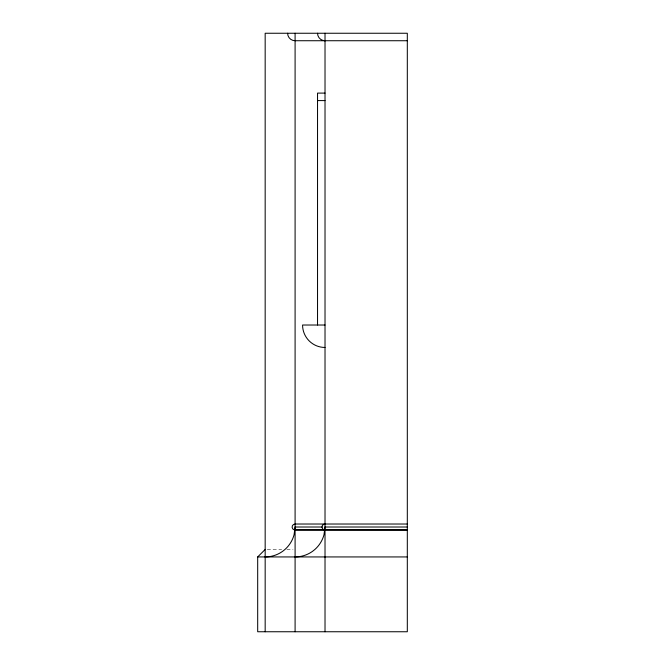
<?xml version="1.0" encoding="UTF-8"?>
<svg xmlns="http://www.w3.org/2000/svg" width="665" height="665" viewBox="0 0 665 665"><rect width="100%" height="100%" fill="white"/><g stroke="black" fill="none" stroke-linecap="round" stroke-linejoin="round"><path stroke-width="0.5" stroke-dasharray="3.33 2.49" d="M267.23 549.456L281.677 549.456M286.839 549.456L293.032 549.456"/><path stroke-width="1" d="M325.019 527.013L323.996 534.76A29.925 29.925 0 0 1 295.094 556.938M265.169 631.75L265.169 33.25L407.312 33.25L407.312 631.75L257.688 631.75L257.688 556.938L265.169 549.456M407.312 40.731L295.094 40.731A7.481 7.481 0 0 1 287.613 33.25M325.019 93.1L317.538 93.1L317.538 325.019M317.538 100.581L325.019 100.581M325.019 325.019L302.575 325.019A22.444 22.444 0 0 0 325.019 347.463M407.312 524.02L295.094 524.02A2.993 2.993 0 0 0 294.321 529.905L407.312 530.005M322.109 527.013L295.094 527.013L294.071 534.76A29.925 29.925 0 0 1 265.169 556.938M325.227 527.013L407.312 527.013M295.094 529.955L407.312 529.955M257.688 556.938L325.019 556.938M325.227 556.938L407.312 556.938M325.019 530.063L324.229 529.955A3.051 3.051 0 0 1 325.019 523.962M325.019 33.25L325.019 631.75M295.094 33.25L295.094 631.75M325.019 40.731A7.481 7.481 0 0 1 317.538 33.25"/></g></svg>
